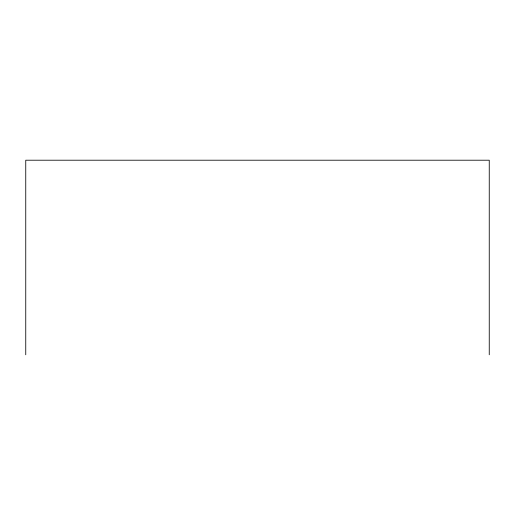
<?xml version="1.0" encoding="UTF-8"?>
<svg xmlns="http://www.w3.org/2000/svg" width="515" height="515" viewBox="0 0 515 515"><rect width="100%" height="100%" fill="white"/><g stroke="black" fill="none" stroke-linecap="round" stroke-linejoin="round"><path stroke-width="0.77" d="M489.25 354.79L489.25 160.21L25.75 160.21L25.75 354.79"/></g></svg>
